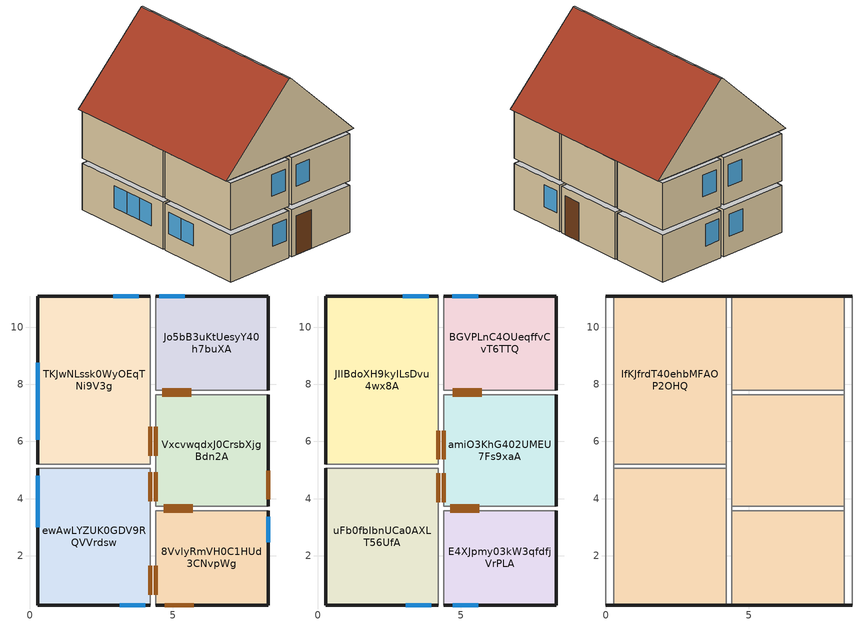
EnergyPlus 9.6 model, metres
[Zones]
8VvlyRmVH0C1HUd3CNvpWg
 floor ground (BPS-GroundFloor_4_0.0599999986588955_0.0399999991059303_0.25_0.0399999991059303): 8.32,3.58 8.32,0.28 4.41,0.28 4.41,3.58 z0
 wall outside (BPS-OuterWall_4_0.0500000007450581_0.0399999991059303_0.174999997019768_0.0149999996647239): 4.41,0.28 8.32,0.28 8.32,3.58 z0:2.6
 wall to VxcvwqdxJ0CrsbXjgBdn2A (BPS-InnerWall_3_0.0149999996647239_0.115000002086163_0.0149999996647239): 8.32,3.58 4.41,3.58 z0:2.6
 wall to ewAwLYZUK0GDV9RQVVrdsw (BPS-InnerWall_3_0.0149999996647239_0.174999997019768_0.0149999996647239): 4.41,3.58 4.41,0.28 z0:2.6
 window (Window_WM_Glas1995_2015AluoderStahlfensterWaermeschutzverglasungzweifach_0.024): 8.32,2.47 8.32,3.37 z1:2.2
 door inside (BPS-InnerDoor_1_0.05): 5.69,3.58 4.68,3.58 / 4.41,1.65 4.41,0.64 z0:2.15
 door (BPS-OuterDoor_1_0.05): 4.72,0.28 5.73,0.28 z0:2.15
Jo5bB3uKtUesyY40h7buXA
 floor ground (BPS-GroundFloor_4_0.0599999986588955_0.0399999991059303_0.25_0.0399999991059303): 8.32,11.09 8.32,7.79 4.41,7.79 4.41,11.09 z0
 wall outside (BPS-OuterWall_4_0.0500000007450581_0.0399999991059303_0.174999997019768_0.0149999996647239): 8.32,7.79 8.32,11.09 4.41,11.09 z0:2.6
 wall to VxcvwqdxJ0CrsbXjgBdn2A (BPS-InnerWall_3_0.0149999996647239_0.115000002086163_0.0149999996647239): 4.41,7.79 8.32,7.79 z0:2.6
 wall to TKJwNLssk0WyOEqTNi9V3g (BPS-InnerWall_3_0.0149999996647239_0.174999997019768_0.0149999996647239): 4.41,11.09 4.41,7.79 z0:2.6
 window (Window_WM_Glas1995_2015AluoderStahlfensterWaermeschutzverglasungzweifach_0.024): 5.42,11.09 4.52,11.09 z1:2.2
 door inside (BPS-InnerDoor_1_0.05): 4.62,7.79 5.63,7.79 z0:2.15
TKJwNLssk0WyOEqTNi9V3g
 floor ground (BPS-GroundFloor_4_0.0599999986588955_0.0399999991059303_0.25_0.0399999991059303): 4.2,11.09 4.2,5.2 0.28,5.2 0.28,11.09 z0
 wall outside (BPS-OuterWall_4_0.0500000007450581_0.0399999991059303_0.174999997019768_0.0149999996647239): 4.2,11.09 0.28,11.09 0.28,5.2 z0:2.6
 wall to VxcvwqdxJ0CrsbXjgBdn2A (BPS-InnerWall_3_0.0149999996647239_0.174999997019768_0.0149999996647239): 4.2,5.2 4.2,7.64 z0:2.6
 wall to ewAwLYZUK0GDV9RQVVrdsw (BPS-InnerWall_3_0.0149999996647239_0.115000002086163_0.0149999996647239): 0.28,5.2 4.2,5.2 z0:2.6
 wall adiabatic (BPS-InnerWall_3_0.0149999996647239_0.174999997019768_0.0149999996647239): 4.2,7.64 4.2,7.79 z0:2.6
 window (Window_WM_Glas1995_2015AluoderStahlfensterWaermeschutzverglasungzweifach_0.024): 0.28,8.76 0.28,7.86 / 0.28,7.86 0.28,6.96 / 0.28,6.96 0.28,6.05 / 3.81,11.09 2.91,11.09 z1:2.2
 door inside (BPS-InnerDoor_1_0.05): 4.2,5.5 4.2,6.51 z0:2.15
VxcvwqdxJ0CrsbXjgBdn2A
 floor ground (BPS-GroundFloor_4_0.0599999986588955_0.0399999991059303_0.25_0.0399999991059303): 8.32,7.64 8.32,3.73 4.41,3.73 4.41,7.64 z0
 wall outside (BPS-OuterWall_4_0.0500000007450581_0.0399999991059303_0.174999997019768_0.0149999996647239): 8.32,3.73 8.32,7.64 z0:2.6
 wall to ewAwLYZUK0GDV9RQVVrdsw (BPS-InnerWall_3_0.0149999996647239_0.174999997019768_0.0149999996647239): 4.41,5.05 4.41,3.73 z0:2.6
 wall adiabatic (BPS-InnerWall_3_0.0149999996647239_0.174999997019768_0.0149999996647239): 4.41,5.2 4.41,5.05 z0:2.6
 door inside (BPS-InnerDoor_1_0.05): 5.63,7.64 4.62,7.64 / 4.41,4.92 4.41,3.91 / 4.41,6.51 4.41,5.5 / 4.68,3.73 5.69,3.73 z0:2.15
 door (BPS-InnerDoor_1_0.05): 8.32,3.97 8.32,4.98 z0:2.15
ewAwLYZUK0GDV9RQVVrdsw
 floor ground (BPS-GroundFloor_4_0.0599999986588955_0.0399999991059303_0.25_0.0399999991059303): 4.2,5.05 4.2,0.28 0.28,0.28 0.28,5.05 z0
 wall outside (BPS-OuterWall_4_0.0500000007450581_0.0399999991059303_0.174999997019768_0.0149999996647239): 0.28,5.05 0.28,0.28 4.2,0.28 z0:2.6
 wall adiabatic (BPS-InnerWall_3_0.0149999996647239_0.174999997019768_0.0149999996647239): 4.2,3.58 4.2,3.73 z0:2.6
 window (Window_WM_Glas1995_2015AluoderStahlfensterWaermeschutzverglasungzweifach_0.024): 0.28,4.81 0.28,3.91 / 0.28,3.91 0.28,3.01 / 3.13,0.28 4.03,0.28 z1:2.2
 door inside (BPS-InnerDoor_1_0.05): 4.2,0.64 4.2,1.65 / 4.2,3.91 4.2,4.92 z0:2.15
BGVPLnC4OUeqffvCvT6TTQ
 floor to Jo5bB3uKtUesyY40h7buXA (BPS-Floor_4_0.0149999996647239_0.159999996423721_0.0399999991059303_0.0599999986588955): 8.32,11.09 8.32,7.79 4.41,7.79 4.41,11.09 z2.88
 wall outside (BPS-OuterWall_4_0.0500000007450581_0.0399999991059303_0.174999997019768_0.0149999996647239): 8.32,7.79 8.32,11.09 4.41,11.09 z2.88:5.47
 wall to amiO3KhG402UMEU7Fs9xaA (BPS-InnerWall_3_0.0149999996647239_0.115000002086163_0.0149999996647239): 4.41,7.79 8.32,7.79 z2.88:5.47
 wall to JIlBdoXH9kyILsDvu4wx8A (BPS-InnerWall_3_0.0149999996647239_0.174999997019768_0.0149999996647239): 4.41,11.09 4.41,7.79 z2.88:5.47
 window (Window_WM_Glas1995_2015AluoderStahlfensterWaermeschutzverglasungzweifach_0.024): 5.6,11.09 4.7,11.09 z3.79:5
 door inside (BPS-InnerDoor_1_0.05): 4.71,7.79 5.72,7.79 z2.88:5.02
E4XJpmy03kW3qfdfjVrPLA
 floor to 8VvlyRmVH0C1HUd3CNvpWg (BPS-Floor_4_0.0149999996647239_0.159999996423721_0.0399999991059303_0.0599999986588955): 8.32,3.58 8.32,0.28 4.41,0.28 4.41,3.58 z2.88
 wall outside (BPS-OuterWall_4_0.0500000007450581_0.0399999991059303_0.174999997019768_0.0149999996647239): 4.41,0.28 8.32,0.28 8.32,3.58 z2.88:5.47
 wall to uFb0fbIbnUCa0AXLT56UfA (BPS-InnerWall_3_0.0149999996647239_0.174999997019768_0.0149999996647239): 4.41,3.58 4.41,0.28 z2.88:5.47
 wall to amiO3KhG402UMEU7Fs9xaA (BPS-InnerWall_3_0.0149999996647239_0.115000002086163_0.0149999996647239): 8.32,3.58 4.41,3.58 z2.88:5.47
 window (Window_WM_Glas1995_2015AluoderStahlfensterWaermeschutzverglasungzweifach_0.024): 4.71,0.28 5.61,0.28 z3.79:5
 door inside (BPS-InnerDoor_1_0.05): 5.64,3.58 4.63,3.58 z2.88:5.02
JIlBdoXH9kyILsDvu4wx8A
 floor to TKJwNLssk0WyOEqTNi9V3g (BPS-Floor_4_0.0149999996647239_0.159999996423721_0.0399999991059303_0.0599999986588955): 4.2,11.09 4.2,5.2 0.28,5.2 0.28,11.09 z2.88
 wall outside (BPS-OuterWall_4_0.0500000007450581_0.0399999991059303_0.174999997019768_0.0149999996647239): 4.2,11.09 0.28,11.09 0.28,5.2 z2.88:5.47
 wall to uFb0fbIbnUCa0AXLT56UfA (BPS-InnerWall_3_0.0149999996647239_0.115000002086163_0.0149999996647239): 0.28,5.2 4.2,5.2 z2.88:5.47
 wall to amiO3KhG402UMEU7Fs9xaA (BPS-InnerWall_3_0.0149999996647239_0.174999997019768_0.0149999996647239): 4.2,5.2 4.2,7.64 z2.88:5.47
 wall adiabatic (BPS-InnerWall_3_0.0149999996647239_0.174999997019768_0.0149999996647239): 4.2,7.64 4.2,7.79 z2.88:5.47
 window (Window_WM_Glas1995_2015AluoderStahlfensterWaermeschutzverglasungzweifach_0.024): 3.87,11.09 2.97,11.09 z3.79:5
 door inside (BPS-InnerDoor_1_0.05): 4.2,5.37 4.2,6.38 z2.88:5.02
amiO3KhG402UMEU7Fs9xaA
 floor to VxcvwqdxJ0CrsbXjgBdn2A (BPS-Floor_4_0.0149999996647239_0.159999996423721_0.0399999991059303_0.0599999986588955): 8.32,7.64 8.32,3.73 4.41,3.73 4.41,7.64 z2.88
 wall outside (BPS-OuterWall_4_0.0500000007450581_0.0399999991059303_0.174999997019768_0.0149999996647239): 8.32,3.73 8.32,7.64 z2.88:5.47
 wall to uFb0fbIbnUCa0AXLT56UfA (BPS-InnerWall_3_0.0149999996647239_0.174999997019768_0.0149999996647239): 4.41,5.05 4.41,3.73 z2.88:5.47
 wall adiabatic (BPS-InnerWall_3_0.0149999996647239_0.174999997019768_0.0149999996647239): 4.41,5.2 4.41,5.05 z2.88:5.47
 door inside (BPS-InnerDoor_1_0.05): 5.72,7.64 4.71,7.64 / 4.63,3.73 5.64,3.73 / 4.41,4.89 4.41,3.88 / 4.41,6.38 4.41,5.37 z2.88:5.02
uFb0fbIbnUCa0AXLT56UfA
 floor to ewAwLYZUK0GDV9RQVVrdsw (BPS-Floor_4_0.0149999996647239_0.159999996423721_0.0399999991059303_0.0599999986588955): 4.2,5.05 4.2,0.28 0.28,0.28 0.28,5.05 z2.88
 wall outside (BPS-OuterWall_4_0.0500000007450581_0.0399999991059303_0.174999997019768_0.0149999996647239): 0.28,5.05 0.28,0.28 4.2,0.28 z2.88:5.47
 wall adiabatic (BPS-InnerWall_3_0.0149999996647239_0.174999997019768_0.0149999996647239): 4.2,3.58 4.2,3.73 z2.88:5.47
 window (Window_WM_Glas1995_2015AluoderStahlfensterWaermeschutzverglasungzweifach_0.024): 3.07,0.28 3.97,0.28 z3.79:5
 door inside (BPS-InnerDoor_1_0.05): 4.2,3.88 4.2,4.89 z2.88:5.02
IfKJfrdT40ehbMFAOP2OHQ
 floor to uFb0fbIbnUCa0AXLT56UfA (BPS-Floor_4_0.0149999996647239_0.0125000001862645_0.159999996423721_0.0199999995529652): 4.2,5.05 4.2,0.28 0.28,0.28 0.28,5.05 z5.68
 floor to E4XJpmy03kW3qfdfjVrPLA (BPS-Floor_4_0.0149999996647239_0.0125000001862645_0.159999996423721_0.0199999995529652): 8.32,3.58 8.32,0.28 4.41,0.28 4.41,3.58 z5.68
 floor to amiO3KhG402UMEU7Fs9xaA (BPS-Floor_4_0.0149999996647239_0.0125000001862645_0.159999996423721_0.0199999995529652): 8.32,7.64 8.32,3.73 4.41,3.73 4.41,7.64 z5.68
 floor to JIlBdoXH9kyILsDvu4wx8A (BPS-Floor_4_0.0149999996647239_0.0125000001862645_0.159999996423721_0.0199999995529652): 4.2,11.09 4.2,5.2 0.28,5.2 0.28,11.09 z5.68
 floor to BGVPLnC4OUeqffvCvT6TTQ (BPS-Floor_4_0.0149999996647239_0.0125000001862645_0.159999996423721_0.0199999995529652): 8.32,11.09 8.32,7.79 4.41,7.79 4.41,11.09 z5.68
 wall outside (BPS-OuterWall_4_0.0500000007450581_0.0399999991059303_0.174999997019768_0.0149999996647239): 4.25,0.28,9.94 0,0.28,5.68 8.61,0.28,5.68 4.35,0.28,9.94
 wall outside (BPS-OuterWall_4_0.0149999996647239_0.174999997019768_0.0399999991059303_0.0500000007450581): 4.35,11.09,9.94 8.61,11.09,5.68 0,11.09,5.68 4.25,11.09,9.94
 wall adiabatic (BPS-OuterWall_4_0.0500000007450581_0.0399999991059303_0.174999997019768_0.0149999996647239): 0.28,11.09 0.28,0.28 0,0.28 0,11.09 z5.68; 8.61,11.09 8.61,0.28 8.32,0.28 8.32,11.09 z5.68
 wall adiabatic (BPS-InnerWall_3_0.0149999996647239_0.174999997019768_0.0149999996647239): 4.41,11.09 4.41,0.28 4.2,0.28 4.2,11.09 z5.68
 wall adiabatic (BPS-InnerWall_3_0.0149999996647239_0.115000002086163_0.0149999996647239): 4.2,5.2 4.2,5.05 0.28,5.05 0.28,5.2 z5.68; 8.32,3.73 8.32,3.58 4.41,3.58 4.41,3.73 z5.68; 8.32,7.79 8.32,7.64 4.41,7.64 4.41,7.79 z5.68
 ceiling adiabatic (BPS-Roof_3_0.15_0.12_0.03): 4.35,0.28 4.35,11.09 4.25,11.09 4.25,0.28 z9.94
 roof outside (BPS-Roof_1_0.180000007152557): 4.25,11.09,9.94 0,11.09,5.68 0,0.28,5.68 4.25,0.28,9.94; 4.35,0.28,9.94 8.61,0.28,5.68 8.61,11.09,5.68 4.35,11.09,9.94
[Building]
None: North Axis {deg}=270; Terrain=Suburbs; Loads Convergence Tolerance Value {W}=0.04; Temperature Convergence Tolerance Value {deltaC}=0.4; Solar Distribution=FullExterior; Maximum Number of Warmup Days=25; Minimum Number of Warmup Days=6
[Site:Location]
DENVER_STAPLETON_CO_USA_WMO_724690: Latitude {deg}=39.77; Longitude {deg}=-104.87; Time Zone {hr}=-7; Elevation {m}=1611
[SizingPeriod:DesignDay] Day of Month=21; Humidity Condition Type=Wetbulb; Barometric Pressure {Pa}=83411; Rain Indicator=No; Snow Indicator=No; Daylight Saving Time Indicator=No; Solar Model Indicator=ASHRAEClearSky
Name | Month | Day Type | Maximum Dry-Bulb Temperature {C} | Daily Dry-Bulb Temperature Range {deltaC} | Wetbulb or DewPoint at Maximum Dry-Bulb {C} | Wind Speed {m/s} | Wind Direction {deg} | Sky Clearness
DENVER_STAPLETON Ann Htg 99.6% Condns DB | 12 | WinterDesignDay | -20 | 0 | -20 | 2.3 | 180 | 0
DENVER_STAPLETON Ann Clg .4% Condns DB=>MWB | 7 | SummerDesignDay | 34.1 | 15.2 | 15.8 | 4 | 120 | 1
[Site:GroundTemperature:BuildingSurface]
13, 13, 13, 13, 13, 13, 13, 13, 13, 13, 13, 13
[Material] Roughness=MediumRough; Thermal Absorptance=0.9; Solar Absorptance=0.7; Visible Absorptance=0.7
Name | Thickness {m} | Conductivity {W/m-K} | Density {kg/m3} | Specific Heat {J/kg-K}
FLground_EnEV2002_SML_top_0.0599999986588955 | 0.06 | 0.055 | 100 | 1000
FLground_EnEV2002_SML_midtop_0.0399999991059303 | 0.04 | 2.3 | 2300 | 1000
FLground_EnEV2002_SML_midbot_0.25 | 0.25 | 0.04 | 120 | 1030
FLground_EnEV2002_SML_bot_0.0399999991059303 | 0.04 | 1.4 | 2000 | 1000
FL1stFloor_EnEV2002_M_bot_0.0149999996647239; OW_EnEV2002_M_in_0.0149999996647239; IWsimple_IWload_EnEV2002_M_in_0.0149999996647239; FLattic_EnEV2002_M_bot_0.0149999996647239 | 0.015 | 0.51 | 1200 | 1000
FL1stFloor_EnEV2002_M_midbot_0.159999996423721 | 0.16 | 2.3 | 2300 | 1000
FL1stFloor_EnEV2002_M_midtop_0.0399999991059303 | 0.04 | 0.045 | 120 | 1030
FL1stFloor_EnEV2002_M_top_0.0599999986588955 | 0.06 | 1.4 | 2000 | 1000
OW_EnEV2002_M_out_0.0500000007450581 | 0.05 | 1 | 1800 | 1000
OW_EnEV2002_M_midout_0.0399999991059303 | 0.04 | 0.04 | 120 | 1030
OW_EnEV2002_M_midin_0.174999997019768 | 0.175 | 0.16 | 500 | 1000
IWsimple_IWload_EnEV2002_M_mid_0.115000002086163 | 0.115 | 0.31 | 1000 | 1000
Door0_2015Typical_0.05 | 0.05 | 0.08 | 650 | 1500
IWsimple_IWload_EnEV2002_M_mid_0.174999997019768 | 0.175 | 0.31 | 1000 | 1000
FLattic_EnEV2002_M_midbot_0.0125000001862645 | 0.0125 | 0.25 | 800 | 1000
FLattic_EnEV2002_M_midtop_0.159999996423721 | 0.16 | 0.058 | 160 | 1358
FLattic_EnEV2002_M_top_0.0199999995529652 | 0.02 | 0.1 | 300 | 1700
concrete_CEM_II_BS325R_wz05_0.15 | 0.15 | 2.1 | 2420 | 1000
foam_glass_board_130_0.12 | 0.12 | 0.065 | 130 | 840
gravel_single_granular_0.03 | 0.03 | 0.814 | 1500 | 840
ROattic_EnEV2002_M_0.180000007152557 | 0.18 | 0.054 | 181 | 1320
[WindowMaterial:SimpleGlazingSystem]
WM_Glas1995_2015AluoderStahlfensterWaermeschutzverglasungzweifach_0.024: U-Factor {W/m2-K}=1.24754; Solar Heat Gain Coefficient=0.65
[Construction]
BPS-GroundFloor_4_0.0599999986588955_0.0399999991059303_0.25_0.0399999991059303: FLground_EnEV2002_SML_bot_0.0399999991059303, FLground_EnEV2002_SML_midbot_0.25, FLground_EnEV2002_SML_midtop_0.0399999991059303, FLground_EnEV2002_SML_top_0.0599999986588955
BPS-Floor_4_0.0149999996647239_0.159999996423721_0.0399999991059303_0.0599999986588955: FL1stFloor_EnEV2002_M_top_0.0599999986588955, FL1stFloor_EnEV2002_M_midtop_0.0399999991059303, FL1stFloor_EnEV2002_M_midbot_0.159999996423721, FL1stFloor_EnEV2002_M_bot_0.0149999996647239
BPS-OuterWall_4_0.0500000007450581_0.0399999991059303_0.174999997019768_0.0149999996647239: OW_EnEV2002_M_in_0.0149999996647239, OW_EnEV2002_M_midin_0.174999997019768, OW_EnEV2002_M_midout_0.0399999991059303, OW_EnEV2002_M_out_0.0500000007450581
Window_WM_Glas1995_2015AluoderStahlfensterWaermeschutzverglasungzweifach_0.024: WM_Glas1995_2015AluoderStahlfensterWaermeschutzverglasungzweifach_0.024
BPS-InnerWall_3_0.0149999996647239_0.115000002086163_0.0149999996647239: IWsimple_IWload_EnEV2002_M_in_0.0149999996647239, IWsimple_IWload_EnEV2002_M_mid_0.115000002086163, IWsimple_IWload_EnEV2002_M_in_0.0149999996647239
BPS-InnerDoor_1_0.05; BPS-OuterDoor_1_0.05: Door0_2015Typical_0.05
BPS-InnerWall_3_0.0149999996647239_0.174999997019768_0.0149999996647239: IWsimple_IWload_EnEV2002_M_in_0.0149999996647239, IWsimple_IWload_EnEV2002_M_mid_0.174999997019768, IWsimple_IWload_EnEV2002_M_in_0.0149999996647239
BPS-Floor_4_0.0149999996647239_0.0125000001862645_0.159999996423721_0.0199999995529652: FLattic_EnEV2002_M_top_0.0199999995529652, FLattic_EnEV2002_M_midtop_0.159999996423721, FLattic_EnEV2002_M_midbot_0.0125000001862645, FLattic_EnEV2002_M_bot_0.0149999996647239
BPS-OuterWall_4_0.0149999996647239_0.174999997019768_0.0399999991059303_0.0500000007450581: OW_EnEV2002_M_out_0.0500000007450581, OW_EnEV2002_M_midout_0.0399999991059303, OW_EnEV2002_M_midin_0.174999997019768, OW_EnEV2002_M_in_0.0149999996647239
BPS-Roof_3_0.15_0.12_0.03: gravel_single_granular_0.03, foam_glass_board_130_0.12, concrete_CEM_II_BS325R_wz05_0.15
BPS-Roof_1_0.180000007152557: ROattic_EnEV2002_M_0.180000007152557
[Zone] Type=1; Multiplier=1; Ceiling Height {m}=autocalculate; Floor Area {m2}=autocalculate; Part of Total Floor Area=Yes
Name | Volume {m3}
8VvlyRmVH0C1HUd3CNvpWg; BGVPLnC4OUeqffvCvT6TTQ; E4XJpmy03kW3qfdfjVrPLA; Jo5bB3uKtUesyY40h7buXA | 33.6336
IfKJfrdT40ehbMFAOP2OHQ | 199.99
JIlBdoXH9kyILsDvu4wx8A; TKJwNLssk0WyOEqTNi9V3g | 59.98
VxcvwqdxJ0CrsbXjgBdn2A; amiO3KhG402UMEU7Fs9xaA | 39.9017
ewAwLYZUK0GDV9RQVVrdsw; uFb0fbIbnUCa0AXLT56UfA | 48.6668
[ZoneInfiltration:DesignFlowRate] Schedule=Continuous; Design Flow Rate Calculation Method=AirChanges/Hour; Air Changes per Hour {1/hr}=0.2; Constant Term Coefficient=1; Temperature Term Coefficient=0; Velocity Term Coefficient=0; Velocity Squared Term Coefficient=0
Name | Zone or ZoneList or Space or SpaceList
8VvlyRmVH0C1HUd3CNvpWg | 8VvlyRmVH0C1HUd3CNvpWg
BGVPLnC4OUeqffvCvT6TTQ | BGVPLnC4OUeqffvCvT6TTQ
E4XJpmy03kW3qfdfjVrPLA | E4XJpmy03kW3qfdfjVrPLA
IfKJfrdT40ehbMFAOP2OHQ | IfKJfrdT40ehbMFAOP2OHQ
JIlBdoXH9kyILsDvu4wx8A | JIlBdoXH9kyILsDvu4wx8A
Jo5bB3uKtUesyY40h7buXA | Jo5bB3uKtUesyY40h7buXA
TKJwNLssk0WyOEqTNi9V3g | TKJwNLssk0WyOEqTNi9V3g
VxcvwqdxJ0CrsbXjgBdn2A | VxcvwqdxJ0CrsbXjgBdn2A
amiO3KhG402UMEU7Fs9xaA | amiO3KhG402UMEU7Fs9xaA
ewAwLYZUK0GDV9RQVVrdsw | ewAwLYZUK0GDV9RQVVrdsw
uFb0fbIbnUCa0AXLT56UfA | uFb0fbIbnUCa0AXLT56UfA
[HVACTemplate:Thermostat]
STATS Bed room: Heating Setpoint Schedule=Schedule Heating Bed room; Cooling Setpoint Schedule=Schedule Cooling Bed room
[HVACTemplate:Zone:IdealLoadsAirSystem] Template Thermostat=STATS Bed room; Maximum Heating Supply Air Temperature {C}=50; Minimum Cooling Supply Air Temperature {C}=13; Maximum Heating Supply Air Humidity Ratio {kgWater/kgDryAir}=0.0156; Minimum Cooling Supply Air Humidity Ratio {kgWater/kgDryAir}=0.0077; Heating Limit=NoLimit; Cooling Limit=NoLimit; Heating Availability Schedule=On; Cooling Availability Schedule=Off; Dehumidification Control Type=ConstantSensibleHeatRatio; Cooling Sensible Heat Ratio=0.7; Dehumidification Setpoint {percent}=60; Humidification Control Type=None; Humidification Setpoint {percent}=30; Outdoor Air Method=None; Outdoor Air Flow Rate per Person {m3/s}=0.00944; Outdoor Air Flow Rate per Zone Floor Area {m3/s-m2}=0; Outdoor Air Flow Rate per Zone {m3/s}=0; Demand Controlled Ventilation Type=None; Outdoor Air Economizer Type=NoEconomizer; Heat Recovery Type=None; Sensible Heat Recovery Effectiveness=0.7; Latent Heat Recovery Effectiveness=0.65
8VvlyRmVH0C1HUd3CNvpWg; BGVPLnC4OUeqffvCvT6TTQ; E4XJpmy03kW3qfdfjVrPLA; IfKJfrdT40ehbMFAOP2OHQ; JIlBdoXH9kyILsDvu4wx8A; Jo5bB3uKtUesyY40h7buXA; TKJwNLssk0WyOEqTNi9V3g; VxcvwqdxJ0CrsbXjgBdn2A; amiO3KhG402UMEU7Fs9xaA; ewAwLYZUK0GDV9RQVVrdsw; uFb0fbIbnUCa0AXLT56UfA
[Schedule:Day:Hourly]
Schedule Heating Bed room; Schedule Cooling Bed room: 22, 22, 22, 22, 22, 22, 22, 22, 22, 22, 22, 22, 22, 22, 22, 22, 22, 22, 22, 22, 22, 22, 22, 22
[Schedule:Week:Compact]
Schedule Heating Bed room: AllDays, Schedule Heating Bed room
Schedule Cooling Bed room: AllDays, Schedule Cooling Bed room
[Schedule:Year]
Schedule Heating Bed room: Schedule Heating Bed room, 1, 1, 12, 31
Schedule Cooling Bed room: Schedule Cooling Bed room, 1, 1, 12, 31
[Schedule:Compact]
Continuous; On: Through: 12/31, For: AllDays, Until: 24:00, 1
Off: Through: 12/31, For: AllDays, Until: 24:00, 0
